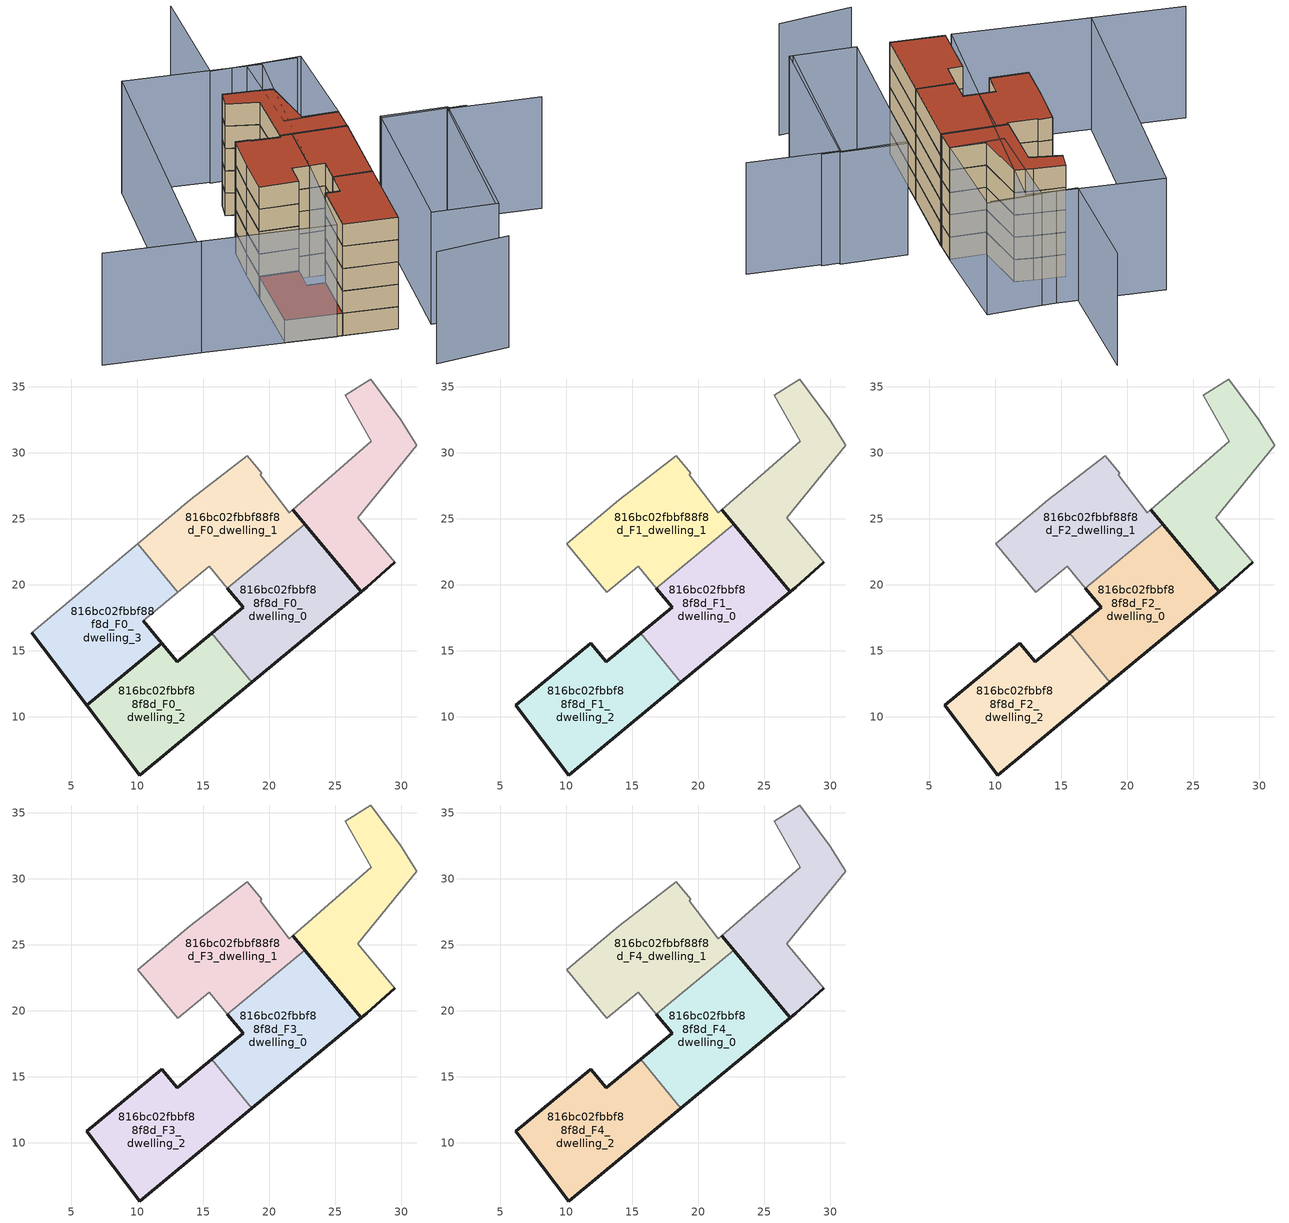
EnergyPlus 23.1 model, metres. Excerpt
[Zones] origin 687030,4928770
816bc02fbbf88f8d_F0_dwelling_0
 floor ground (EU_floor_Construction): 26.98,19.48 22.67,24.61 16.8,19.76 18.01,18.3 15.62,16.33 18.68,12.63 z0
 wall outside (EU_wall_Construction): 15.62,16.33 18.01,18.3 16.8,19.76 / 22.67,24.61 26.98,19.48 18.68,12.63 z0:3
 wall to 816bc02fbbf88f8d_F0_dwelling_2 (EU_wall_Construction): 18.68,12.63 15.63,16.33 z0:3
 wall to 816bc02fbbf88f8d_F0_dwelling_1 (EU_wall_Construction): 16.8,19.76 22.67,24.61 z0:3
816bc02fbbf88f8d_F0_dwelling_1
 floor ground (EU_floor_Construction): 22.67,24.61 21.77,25.69 21.51,25.46 19.32,28.36 19.45,28.46 18.32,29.8 14.03,26.47 10.02,23.11 13.05,19.44 15.44,21.41 16.8,19.76 z0
 wall adiabatic (EU_wall_Construction): 16.8,19.76 15.44,21.41 13.05,19.44 / 10.02,23.11 14.03,26.47 18.32,29.8 19.45,28.46 19.32,28.36 21.51,25.46 21.77,25.69 22.67,24.61 z0:3
 wall to 816bc02fbbf88f8d_F0_dwelling_3 (EU_wall_Construction): 13.05,19.44 10.02,23.11 z0:3
816bc02fbbf88f8d_F0_dwelling_2
 floor ground (EU_floor_Construction): 18.68,12.63 15.62,16.33 13.03,14.18 11.86,15.6 6.17,10.89 10.18,5.6 z0
 wall outside (EU_wall_Construction): 18.68,12.63 10.18,5.6 6.17,10.89 11.86,15.6 13.03,14.18 15.62,16.33 z0:3
816bc02fbbf88f8d_F0_dwelling_3
 floor ground (EU_floor_Construction): 11.86,15.6 10.46,17.3 13.05,19.44 10.02,23.11 2.01,16.38 6.17,10.89 z0
 wall outside (EU_wall_Construction): 10.46,17.3 11.86,15.6 6.17,10.89 2.01,16.38 z0:3
 wall adiabatic (EU_wall_Construction): 13.05,19.44 10.46,17.3 / 2.01,16.38 10.02,23.11 z0:3
 roof outside (EU_roof_Construction): 10.02,23.11 13.05,19.44 10.46,17.3 11.86,15.6 6.17,10.89 2.01,16.38 z3
816bc02fbbf88f8d_F0_circulation
 floor ground (EU_floor_Construction): 29.49,21.71 26.7,25.1 31.18,30.6 29.94,32.52 27.68,35.6 25.76,34.37 27.72,30.87 21.77,25.69 26.98,19.48 27.38,19.81 z0
 wall outside (EU_wall_Construction): 29.49,21.71 27.38,19.81 26.98,19.48 21.77,25.69 z0:3
 wall adiabatic (EU_wall_Construction): 21.77,25.69 27.72,30.87 25.76,34.37 27.68,35.6 29.94,32.52 31.18,30.6 26.7,25.1 29.49,21.71 z0:3
816bc02fbbf88f8d_F1_dwelling_0
 floor to 816bc02fbbf88f8d_F0_dwelling_0 (EU_floor_Construction): 26.98,19.48 22.67,24.61 16.8,19.76 18.01,18.3 15.62,16.33 18.68,12.63 z3
 wall outside (EU_wall_Construction): 15.62,16.33 18.01,18.3 16.8,19.76 / 22.67,24.61 26.98,19.48 18.68,12.63 z3:6
 wall to 816bc02fbbf88f8d_F1_dwelling_2 (EU_wall_Construction): 18.68,12.63 15.63,16.33 z3:6
 wall to 816bc02fbbf88f8d_F1_dwelling_1 (EU_wall_Construction): 16.8,19.76 22.67,24.61 z3:6
816bc02fbbf88f8d_F1_dwelling_1
 floor to 816bc02fbbf88f8d_F0_dwelling_1 (EU_floor_Construction): 22.67,24.61 21.77,25.69 21.5,25.46 19.32,28.36 19.45,28.46 18.32,29.8 14.03,26.47 10.02,23.11 13.05,19.44 15.44,21.41 16.8,19.76 z3
 wall adiabatic (EU_wall_Construction): 16.8,19.76 15.44,21.41 13.05,19.44 10.02,23.11 14.03,26.47 18.32,29.8 19.45,28.46 19.32,28.36 21.51,25.46 21.77,25.69 22.67,24.61 z3:6
816bc02fbbf88f8d_F1_dwelling_2
 floor to 816bc02fbbf88f8d_F0_dwelling_2 (EU_floor_Construction): 18.68,12.63 15.62,16.33 13.03,14.18 11.86,15.6 6.17,10.89 10.17,5.6 z3
 wall outside (EU_wall_Construction): 18.68,12.63 10.18,5.6 6.17,10.89 11.86,15.6 13.03,14.18 15.62,16.33 z3:6
816bc02fbbf88f8d_F1_circulation
 floor to 816bc02fbbf88f8d_F0_circulation (EU_floor_Construction): 29.49,21.71 26.7,25.1 31.17,30.6 29.94,32.52 27.67,35.6 25.75,34.37 27.72,30.87 21.77,25.69 26.98,19.48 27.38,19.81 z3
 wall outside (EU_wall_Construction): 29.49,21.71 27.38,19.81 26.98,19.48 21.77,25.69 z3:6
 wall adiabatic (EU_wall_Construction): 21.77,25.69 27.72,30.87 25.76,34.37 27.68,35.6 29.94,32.52 31.18,30.6 26.7,25.1 29.49,21.71 z3:6
816bc02fbbf88f8d_F2_dwelling_0
 floor to 816bc02fbbf88f8d_F1_dwelling_0 (EU_floor_Construction): 26.98,19.48 22.67,24.61 16.8,19.76 18.01,18.3 15.62,16.33 18.68,12.63 z6
 wall outside (EU_wall_Construction): 15.62,16.33 18.01,18.3 16.8,19.76 / 22.67,24.61 26.98,19.48 18.68,12.63 z6:9
 wall to 816bc02fbbf88f8d_F2_dwelling_2 (EU_wall_Construction): 18.68,12.63 15.63,16.33 z6:9
 wall to 816bc02fbbf88f8d_F2_dwelling_1 (EU_wall_Construction): 16.8,19.76 22.67,24.61 z6:9
816bc02fbbf88f8d_F2_dwelling_1
 floor to 816bc02fbbf88f8d_F1_dwelling_1 (EU_floor_Construction): 22.67,24.61 21.77,25.69 21.5,25.46 19.32,28.36 19.45,28.46 18.32,29.8 14.03,26.47 10.02,23.11 13.05,19.44 15.44,21.41 16.8,19.76 z6
 wall adiabatic (EU_wall_Construction): 16.8,19.76 15.44,21.41 13.05,19.44 10.02,23.11 14.03,26.47 18.32,29.8 19.45,28.46 19.32,28.36 21.51,25.46 21.77,25.69 22.67,24.61 z6:9
816bc02fbbf88f8d_F2_dwelling_2
 floor to 816bc02fbbf88f8d_F1_dwelling_2 (EU_floor_Construction): 18.68,12.63 15.62,16.33 13.03,14.18 11.86,15.6 6.17,10.89 10.17,5.6 z6
 wall outside (EU_wall_Construction): 18.68,12.63 10.18,5.6 6.17,10.89 11.86,15.6 13.03,14.18 15.62,16.33 z6:9
816bc02fbbf88f8d_F2_circulation
 floor to 816bc02fbbf88f8d_F1_circulation (EU_floor_Construction): 29.49,21.71 26.7,25.1 31.17,30.6 29.94,32.52 27.67,35.6 25.75,34.37 27.72,30.87 21.77,25.69 26.98,19.48 27.38,19.81 z6
 wall outside (EU_wall_Construction): 29.49,21.71 27.38,19.81 26.98,19.48 21.77,25.69 z6:9
 wall adiabatic (EU_wall_Construction): 21.77,25.69 27.72,30.87 25.76,34.37 27.68,35.6 29.94,32.52 31.18,30.6 26.7,25.1 29.49,21.71 z6:9
816bc02fbbf88f8d_F3_dwelling_0
 floor to 816bc02fbbf88f8d_F2_dwelling_0 (EU_floor_Construction): 26.98,19.48 22.67,24.61 16.8,19.76 18.01,18.3 15.62,16.33 18.68,12.63 z9
 wall outside (EU_wall_Construction): 15.62,16.33 18.01,18.3 16.8,19.76 / 22.67,24.61 26.98,19.48 18.68,12.63 z9:12
 wall to 816bc02fbbf88f8d_F3_dwelling_2 (EU_wall_Construction): 18.68,12.63 15.63,16.33 z9:12
 wall to 816bc02fbbf88f8d_F3_dwelling_1 (EU_wall_Construction): 16.8,19.76 22.67,24.61 z9:12
816bc02fbbf88f8d_F3_dwelling_1
 floor to 816bc02fbbf88f8d_F2_dwelling_1 (EU_floor_Construction): 22.67,24.61 21.77,25.69 21.5,25.46 19.32,28.36 19.45,28.46 18.32,29.8 14.03,26.47 10.02,23.11 13.05,19.44 15.44,21.41 16.8,19.76 z9
 wall adiabatic (EU_wall_Construction): 16.8,19.76 15.44,21.41 13.05,19.44 10.02,23.11 14.03,26.47 18.32,29.8 19.45,28.46 19.32,28.36 21.51,25.46 21.77,25.69 22.67,24.61 z9:12
816bc02fbbf88f8d_F3_dwelling_2
 floor to 816bc02fbbf88f8d_F2_dwelling_2 (EU_floor_Construction): 18.68,12.63 15.62,16.33 13.03,14.18 11.86,15.6 6.17,10.89 10.17,5.6 z9
 wall outside (EU_wall_Construction): 18.68,12.63 10.18,5.6 6.17,10.89 11.86,15.6 13.03,14.18 15.62,16.33 z9:12
816bc02fbbf88f8d_F3_circulation
 floor to 816bc02fbbf88f8d_F2_circulation (EU_floor_Construction): 29.49,21.71 26.7,25.1 31.17,30.6 29.94,32.52 27.67,35.6 25.75,34.37 27.72,30.87 21.77,25.69 26.98,19.48 27.38,19.81 z9
 wall outside (EU_wall_Construction): 29.49,21.71 27.38,19.81 26.98,19.48 21.77,25.69 z9:12
 wall adiabatic (EU_wall_Construction): 21.77,25.69 27.72,30.87 25.76,34.37 27.68,35.6 29.94,32.52 31.18,30.6 26.7,25.1 29.49,21.71 z9:12
816bc02fbbf88f8d_F4_dwelling_0
 floor to 816bc02fbbf88f8d_F3_dwelling_0 (EU_floor_Construction): 26.98,19.48 22.67,24.61 16.8,19.76 18.01,18.3 15.62,16.33 18.68,12.63 z12
 wall outside (EU_wall_Construction): 15.62,16.33 18.01,18.3 16.8,19.76 / 22.67,24.61 26.98,19.48 18.68,12.63 z12:15
 wall to 816bc02fbbf88f8d_F4_dwelling_2 (EU_wall_Construction): 18.68,12.63 15.63,16.33 z12:15
 wall to 816bc02fbbf88f8d_F4_dwelling_1 (EU_wall_Construction): 16.8,19.76 22.67,24.61 z12:15
 roof outside (EU_roof_Construction): 22.67,24.61 26.98,19.48 18.68,12.63 15.62,16.33 18.01,18.3 16.8,19.76 z15
816bc02fbbf88f8d_F4_dwelling_1
 floor to 816bc02fbbf88f8d_F3_dwelling_1 (EU_floor_Construction): 22.67,24.61 21.77,25.69 21.5,25.46 19.32,28.36 19.45,28.46 18.32,29.8 14.03,26.47 10.02,23.11 13.05,19.44 15.44,21.41 16.8,19.76 z12
 wall adiabatic (EU_wall_Construction): 16.8,19.76 15.44,21.41 13.05,19.44 10.02,23.11 14.03,26.47 18.32,29.8 19.45,28.46 19.32,28.36 21.51,25.46 21.77,25.69 22.67,24.61 z12:15
 roof outside (EU_roof_Construction): 19.45,28.46 19.32,28.36 21.51,25.46 21.77,25.69 22.67,24.61 16.8,19.76 15.44,21.41 13.05,19.44 10.02,23.11 14.03,26.47 18.32,29.8 z15
816bc02fbbf88f8d_F4_dwelling_2
 floor to 816bc02fbbf88f8d_F3_dwelling_2 (EU_floor_Construction): 18.68,12.63 15.62,16.33 13.03,14.18 11.86,15.6 6.17,10.89 10.17,5.6 z12
 wall outside (EU_wall_Construction): 18.68,12.63 10.18,5.6 6.17,10.89 11.86,15.6 13.03,14.18 15.62,16.33 z12:15
 roof outside (EU_roof_Construction): 15.62,16.33 18.68,12.63 10.18,5.6 6.17,10.89 11.86,15.6 13.03,14.18 z15
816bc02fbbf88f8d_F4_circulation
 floor to 816bc02fbbf88f8d_F3_circulation (EU_floor_Construction): 29.49,21.71 26.7,25.1 31.17,30.6 29.94,32.52 27.67,35.6 25.75,34.37 27.72,30.87 21.77,25.69 26.98,19.48 27.38,19.81 z12
 wall outside (EU_wall_Construction): 29.49,21.71 27.38,19.81 26.98,19.48 21.77,25.69 z12:15
 wall adiabatic (EU_wall_Construction): 21.77,25.69 27.72,30.87 25.76,34.37 27.68,35.6 29.94,32.52 31.18,30.6 26.7,25.1 29.49,21.71 z12:15
 roof outside (EU_roof_Construction): 29.94,32.52 31.18,30.6 26.7,25.1 29.49,21.71 27.38,19.81 26.98,19.48 21.77,25.69 27.72,30.87 25.76,34.37 27.68,35.6 z15
shading: 4.73,-1.66 11.53,-7.79 / 17.59,-3.39 35.14,10.37 / 35.14,10.37 42.08,1.53 / 36.75,8.73 30.17,16.56 / 38.78,30.97 31.89,38.94 / 31.89,38.94 43.7,49.16 / -4,24.3 -11.15,33.65 / 12.75,2.55 30.47,16.82 / 30.47,16.82 35.55,10.52 / 35.55,10.52 17.82,-3.75 / 17.82,-3.75 12.75,2.55 / 39.29,30.78 29.5,21.71 / 29.5,21.71 24.98,26.59 / 24.98,26.59 34.77,35.66 / 34.77,35.66 39.29,30.78 / -4.33,24.74 25.73,47.4 / 25.73,47.4 35.78,34.07 / 35.78,34.07 5.72,11.41 / 5.72,11.41 -4.33,24.74 z0:15
[Building]
EU S2 Campaign: North Axis=0; Terrain=City; Solar Distribution=FullExterior
[Site:Location]
Bologna: Latitude=44.5; Longitude=11.25; Time Zone=1; Elevation=37
[SizingPeriod:WeatherFileDays]
AnnualSizingPeriod: Begin Month=1; Begin Day of Month=1; End Month=12; End Day of Month=31; Day of Week for Start Day=Monday; Use Weather File Daylight Saving Period=No; Use Weather File Rain and Snow Indicators=No
[MATERIAL]
EU_InternalMass_Material: Roughness=MediumRough; Thickness=0.1; Conductivity=1; Density=1800; Specific Heat=900; Thermal Absorptance=0.9; Solar Absorptance=0.7; Visible Absorptance=0.7
[MATERIAL:NOMASS] Roughness=MediumRough; Thermal Absorptance=0.9; Solar Absorptance=0.7; Visible Absorptance=0.7
Name | Thermal Resistance
EU_wall_NoMass | 0.905828
EU_roof_NoMass | 0.37593
EU_floor_NoMass | 0.67114
[CONSTRUCTION]
EU_wall_Construction: EU_wall_NoMass
EU_roof_Construction: EU_roof_NoMass
EU_floor_Construction: EU_floor_NoMass
EU_InternalMass_Construction: EU_InternalMass_Material
[ZONE] Type=1; Multiplier=1; Ceiling Height=autocalculate; Floor Area=autocalculate; Part of Total Floor Area=Yes
Name | Volume
816bc02fbbf88f8d_F0_dwelling_0; 816bc02fbbf88f8d_F1_dwelling_0; 816bc02fbbf88f8d_F2_dwelling_0; 816bc02fbbf88f8d_F3_dwelling_0; 816bc02fbbf88f8d_F4_dwelling_0; 816bc02fbbf88f8d_F1_dwelling_2; 816bc02fbbf88f8d_F2_dwelling_2; 816bc02fbbf88f8d_F3_dwelling_2; 816bc02fbbf88f8d_F4_dwelling_2; 816bc02fbbf88f8d_F0_dwelling_3 | 198.037
816bc02fbbf88f8d_F0_dwelling_1; 816bc02fbbf88f8d_F1_dwelling_1; 816bc02fbbf88f8d_F2_dwelling_1; 816bc02fbbf88f8d_F3_dwelling_1; 816bc02fbbf88f8d_F4_dwelling_1 | 198.033
816bc02fbbf88f8d_F0_dwelling_2 | 198.035
816bc02fbbf88f8d_F0_circulation | 176.522
816bc02fbbf88f8d_F1_circulation; 816bc02fbbf88f8d_F2_circulation; 816bc02fbbf88f8d_F3_circulation; 816bc02fbbf88f8d_F4_circulation | 176.523
[INTERNALMASS] Construction=EU_InternalMass_Construction
Name | Zone or ZoneList | Surface Area
816bc02fbbf88f8d_F0_dwelling_0_EU_InternalMass | 816bc02fbbf88f8d_F0_dwelling_0 | 66.0124
816bc02fbbf88f8d_F0_dwelling_1_EU_InternalMass | 816bc02fbbf88f8d_F0_dwelling_1 | 66.0124
816bc02fbbf88f8d_F0_dwelling_2_EU_InternalMass | 816bc02fbbf88f8d_F0_dwelling_2 | 66.0124
816bc02fbbf88f8d_F0_dwelling_3_EU_InternalMass | 816bc02fbbf88f8d_F0_dwelling_3 | 66.0124
816bc02fbbf88f8d_F1_dwelling_0_EU_InternalMass | 816bc02fbbf88f8d_F1_dwelling_0 | 132.025
816bc02fbbf88f8d_F1_dwelling_1_EU_InternalMass | 816bc02fbbf88f8d_F1_dwelling_1 | 66.0124
816bc02fbbf88f8d_F1_dwelling_2_EU_InternalMass | 816bc02fbbf88f8d_F1_dwelling_2 | 66.0124
816bc02fbbf88f8d_F2_dwelling_0_EU_InternalMass | 816bc02fbbf88f8d_F2_dwelling_0 | 132.025
816bc02fbbf88f8d_F2_dwelling_1_EU_InternalMass | 816bc02fbbf88f8d_F2_dwelling_1 | 66.0124
816bc02fbbf88f8d_F2_dwelling_2_EU_InternalMass | 816bc02fbbf88f8d_F2_dwelling_2 | 66.0124
816bc02fbbf88f8d_F3_dwelling_0_EU_InternalMass | 816bc02fbbf88f8d_F3_dwelling_0 | 132.025
816bc02fbbf88f8d_F3_dwelling_1_EU_InternalMass | 816bc02fbbf88f8d_F3_dwelling_1 | 66.0124
816bc02fbbf88f8d_F3_dwelling_2_EU_InternalMass | 816bc02fbbf88f8d_F3_dwelling_2 | 66.0124
816bc02fbbf88f8d_F4_dwelling_0_EU_InternalMass | 816bc02fbbf88f8d_F4_dwelling_0 | 132.025
816bc02fbbf88f8d_F4_dwelling_1_EU_InternalMass | 816bc02fbbf88f8d_F4_dwelling_1 | 66.0124
816bc02fbbf88f8d_F4_dwelling_2_EU_InternalMass | 816bc02fbbf88f8d_F4_dwelling_2 | 66.0124
[OTHEREQUIPMENT] Fuel Type=Electricity; Design Level Calculation Method=Watts/Area; Power per Zone Floor Area=1; Fraction Latent=0; Fraction Radiant=0; Fraction Lost=0; Carbon Dioxide Generation Rate=0; EndUse Subcategory=EU_Step8_InternalGains
Name | Zone or ZoneList or Space or SpaceList | Schedule
EU_Step8_InternalGain_816bc02fbbf88f8d_F0_dwelling_0_f000 | 816bc02fbbf88f8d_F0_dwelling_0 | EU_Step8_GainSchedule_816bc02fbbf88f8d_F0_dwelling_0_f000
EU_Step8_InternalGain_816bc02fbbf88f8d_F0_dwelling_1_f000 | 816bc02fbbf88f8d_F0_dwelling_1 | EU_Step8_GainSchedule_816bc02fbbf88f8d_F0_dwelling_1_f000
EU_Step8_InternalGain_816bc02fbbf88f8d_F0_dwelling_2_f000 | 816bc02fbbf88f8d_F0_dwelling_2 | EU_Step8_GainSchedule_816bc02fbbf88f8d_F0_dwelling_2_f000
EU_Step8_InternalGain_816bc02fbbf88f8d_F0_dwelling_3_f000 | 816bc02fbbf88f8d_F0_dwelling_3 | EU_Step8_GainSchedule_816bc02fbbf88f8d_F0_dwelling_3_f000
EU_Step8_InternalGain_816bc02fbbf88f8d_F1_dwelling_0_f000 | 816bc02fbbf88f8d_F1_dwelling_0 | EU_Step8_GainSchedule_816bc02fbbf88f8d_F1_dwelling_0_f000
EU_Step8_InternalGain_816bc02fbbf88f8d_F1_dwelling_1_f000 | 816bc02fbbf88f8d_F1_dwelling_1 | EU_Step8_GainSchedule_816bc02fbbf88f8d_F1_dwelling_1_f000
EU_Step8_InternalGain_816bc02fbbf88f8d_F1_dwelling_2_f000 | 816bc02fbbf88f8d_F1_dwelling_2 | EU_Step8_GainSchedule_816bc02fbbf88f8d_F1_dwelling_2_f000
EU_Step8_InternalGain_816bc02fbbf88f8d_F2_dwelling_0_f000 | 816bc02fbbf88f8d_F2_dwelling_0 | EU_Step8_GainSchedule_816bc02fbbf88f8d_F2_dwelling_0_f000
EU_Step8_InternalGain_816bc02fbbf88f8d_F2_dwelling_1_f000 | 816bc02fbbf88f8d_F2_dwelling_1 | EU_Step8_GainSchedule_816bc02fbbf88f8d_F2_dwelling_1_f000
EU_Step8_InternalGain_816bc02fbbf88f8d_F2_dwelling_2_f000 | 816bc02fbbf88f8d_F2_dwelling_2 | EU_Step8_GainSchedule_816bc02fbbf88f8d_F2_dwelling_2_f000
EU_Step8_InternalGain_816bc02fbbf88f8d_F3_dwelling_0_f000 | 816bc02fbbf88f8d_F3_dwelling_0 | EU_Step8_GainSchedule_816bc02fbbf88f8d_F3_dwelling_0_f000
EU_Step8_InternalGain_816bc02fbbf88f8d_F3_dwelling_1_f000 | 816bc02fbbf88f8d_F3_dwelling_1 | EU_Step8_GainSchedule_816bc02fbbf88f8d_F3_dwelling_1_f000
EU_Step8_InternalGain_816bc02fbbf88f8d_F3_dwelling_2_f000 | 816bc02fbbf88f8d_F3_dwelling_2 | EU_Step8_GainSchedule_816bc02fbbf88f8d_F3_dwelling_2_f000
EU_Step8_InternalGain_816bc02fbbf88f8d_F4_dwelling_0_f000 | 816bc02fbbf88f8d_F4_dwelling_0 | EU_Step8_GainSchedule_816bc02fbbf88f8d_F4_dwelling_0_f000
EU_Step8_InternalGain_816bc02fbbf88f8d_F4_dwelling_1_f000 | 816bc02fbbf88f8d_F4_dwelling_1 | EU_Step8_GainSchedule_816bc02fbbf88f8d_F4_dwelling_1_f000
EU_Step8_InternalGain_816bc02fbbf88f8d_F4_dwelling_2_f000 | 816bc02fbbf88f8d_F4_dwelling_2 | EU_Step8_GainSchedule_816bc02fbbf88f8d_F4_dwelling_2_f000
[ZONEINFILTRATION:DESIGNFLOWRATE] Schedule=EU_AlwaysOn; Design Flow Rate Calculation Method=Flow/Area; Flow Rate per Floor Area=0.0005; Constant Term Coefficient=1; Temperature Term Coefficient=0; Velocity Term Coefficient=0; Velocity Squared Term Coefficient=0
Name | Zone or ZoneList or Space or SpaceList
EU_Circulation_Infiltration_816bc02fbbf88f8d_F0_circulation | 816bc02fbbf88f8d_F0_circulation
EU_Circulation_Infiltration_816bc02fbbf88f8d_F1_circulation | 816bc02fbbf88f8d_F1_circulation
EU_Circulation_Infiltration_816bc02fbbf88f8d_F2_circulation | 816bc02fbbf88f8d_F2_circulation
EU_Circulation_Infiltration_816bc02fbbf88f8d_F3_circulation | 816bc02fbbf88f8d_F3_circulation
EU_Circulation_Infiltration_816bc02fbbf88f8d_F4_circulation | 816bc02fbbf88f8d_F4_circulation
[ZONEVENTILATION:DESIGNFLOWRATE] Schedule=EU_AlwaysOn; Design Flow Rate Calculation Method=AirChanges/Hour; Air Changes per Hour=0.73129; Ventilation Type=Natural; Fan Pressure Rise=0; Fan Total Efficiency=1; Constant Term Coefficient=1; Temperature Term Coefficient=0; Velocity Term Coefficient=0; Velocity Squared Term Coefficient=0; Minimum Indoor Temperature=-100; Maximum Indoor Temperature=100; Delta Temperature=-100; Minimum Outdoor Temperature=-100; Maximum Outdoor Temperature=100; Maximum Wind Speed=40
Name | Zone or ZoneList or Space or SpaceList
EU_ConstantAir_816bc02fbbf88f8d_F0_dwelling_0 | 816bc02fbbf88f8d_F0_dwelling_0
EU_ConstantAir_816bc02fbbf88f8d_F0_dwelling_1 | 816bc02fbbf88f8d_F0_dwelling_1
EU_ConstantAir_816bc02fbbf88f8d_F0_dwelling_2 | 816bc02fbbf88f8d_F0_dwelling_2
EU_ConstantAir_816bc02fbbf88f8d_F0_dwelling_3 | 816bc02fbbf88f8d_F0_dwelling_3
EU_ConstantAir_816bc02fbbf88f8d_F1_dwelling_0 | 816bc02fbbf88f8d_F1_dwelling_0
EU_ConstantAir_816bc02fbbf88f8d_F1_dwelling_1 | 816bc02fbbf88f8d_F1_dwelling_1
EU_ConstantAir_816bc02fbbf88f8d_F1_dwelling_2 | 816bc02fbbf88f8d_F1_dwelling_2
EU_ConstantAir_816bc02fbbf88f8d_F2_dwelling_0 | 816bc02fbbf88f8d_F2_dwelling_0
EU_ConstantAir_816bc02fbbf88f8d_F2_dwelling_1 | 816bc02fbbf88f8d_F2_dwelling_1
EU_ConstantAir_816bc02fbbf88f8d_F2_dwelling_2 | 816bc02fbbf88f8d_F2_dwelling_2
EU_ConstantAir_816bc02fbbf88f8d_F3_dwelling_0 | 816bc02fbbf88f8d_F3_dwelling_0
EU_ConstantAir_816bc02fbbf88f8d_F3_dwelling_1 | 816bc02fbbf88f8d_F3_dwelling_1
EU_ConstantAir_816bc02fbbf88f8d_F3_dwelling_2 | 816bc02fbbf88f8d_F3_dwelling_2
EU_ConstantAir_816bc02fbbf88f8d_F4_dwelling_0 | 816bc02fbbf88f8d_F4_dwelling_0
EU_ConstantAir_816bc02fbbf88f8d_F4_dwelling_1 | 816bc02fbbf88f8d_F4_dwelling_1
EU_ConstantAir_816bc02fbbf88f8d_F4_dwelling_2 | 816bc02fbbf88f8d_F4_dwelling_2
[HVACTEMPLATE:THERMOSTAT] Constant Heating Setpoint=20; Constant Cooling Setpoint=50
EU_HeatOnly_816bc02fbbf88f8d_F0_dwelling_0; EU_HeatOnly_816bc02fbbf88f8d_F0_dwelling_1; EU_HeatOnly_816bc02fbbf88f8d_F0_dwelling_2; EU_HeatOnly_816bc02fbbf88f8d_F0_dwelling_3; EU_HeatOnly_816bc02fbbf88f8d_F1_dwelling_0; EU_HeatOnly_816bc02fbbf88f8d_F1_dwelling_1; EU_HeatOnly_816bc02fbbf88f8d_F1_dwelling_2; EU_HeatOnly_816bc02fbbf88f8d_F2_dwelling_0; EU_HeatOnly_816bc02fbbf88f8d_F2_dwelling_1; EU_HeatOnly_816bc02fbbf88f8d_F2_dwelling_2; EU_HeatOnly_816bc02fbbf88f8d_F3_dwelling_0; EU_HeatOnly_816bc02fbbf88f8d_F3_dwelling_1; EU_HeatOnly_816bc02fbbf88f8d_F3_dwelling_2; EU_HeatOnly_816bc02fbbf88f8d_F4_dwelling_0; EU_HeatOnly_816bc02fbbf88f8d_F4_dwelling_1; EU_HeatOnly_816bc02fbbf88f8d_F4_dwelling_2
[HVACTEMPLATE:ZONE:IDEALLOADSAIRSYSTEM] System Availability Schedule=EU_AlwaysOn; Maximum Heating Supply Air Temperature=50; Minimum Cooling Supply Air Temperature=13; Maximum Heating Supply Air Humidity Ratio=0.0156; Minimum Cooling Supply Air Humidity Ratio=0.0077; Heating Limit=NoLimit; Cooling Limit=NoLimit; Heating Availability Schedule=EU_AlwaysOn; Cooling Availability Schedule=EU_CoolingOff; Dehumidification Control Type=ConstantSensibleHeatRatio; Cooling Sensible Heat Ratio=0.7; Dehumidification Setpoint=60; Humidification Control Type=None; Humidification Setpoint=30; Outdoor Air Method=None; Outdoor Air Flow Rate per Person=0.00944; Outdoor Air Flow Rate per Zone Floor Area=0; Outdoor Air Flow Rate per Zone=0; Demand Controlled Ventilation Type=None; Outdoor Air Economizer Type=NoEconomizer; Heat Recovery Type=None; Sensible Heat Recovery Effectiveness=0.7; Latent Heat Recovery Effectiveness=0.65
Name | Template Thermostat
816bc02fbbf88f8d_F0_dwelling_0 | EU_HeatOnly_816bc02fbbf88f8d_F0_dwelling_0
816bc02fbbf88f8d_F0_dwelling_1 | EU_HeatOnly_816bc02fbbf88f8d_F0_dwelling_1
816bc02fbbf88f8d_F0_dwelling_2 | EU_HeatOnly_816bc02fbbf88f8d_F0_dwelling_2
816bc02fbbf88f8d_F0_dwelling_3 | EU_HeatOnly_816bc02fbbf88f8d_F0_dwelling_3
816bc02fbbf88f8d_F1_dwelling_0 | EU_HeatOnly_816bc02fbbf88f8d_F1_dwelling_0
816bc02fbbf88f8d_F1_dwelling_1 | EU_HeatOnly_816bc02fbbf88f8d_F1_dwelling_1
816bc02fbbf88f8d_F1_dwelling_2 | EU_HeatOnly_816bc02fbbf88f8d_F1_dwelling_2
816bc02fbbf88f8d_F2_dwelling_0 | EU_HeatOnly_816bc02fbbf88f8d_F2_dwelling_0
816bc02fbbf88f8d_F2_dwelling_1 | EU_HeatOnly_816bc02fbbf88f8d_F2_dwelling_1
816bc02fbbf88f8d_F2_dwelling_2 | EU_HeatOnly_816bc02fbbf88f8d_F2_dwelling_2
816bc02fbbf88f8d_F3_dwelling_0 | EU_HeatOnly_816bc02fbbf88f8d_F3_dwelling_0
816bc02fbbf88f8d_F3_dwelling_1 | EU_HeatOnly_816bc02fbbf88f8d_F3_dwelling_1
816bc02fbbf88f8d_F3_dwelling_2 | EU_HeatOnly_816bc02fbbf88f8d_F3_dwelling_2
816bc02fbbf88f8d_F4_dwelling_0 | EU_HeatOnly_816bc02fbbf88f8d_F4_dwelling_0
816bc02fbbf88f8d_F4_dwelling_1 | EU_HeatOnly_816bc02fbbf88f8d_F4_dwelling_1
816bc02fbbf88f8d_F4_dwelling_2 | EU_HeatOnly_816bc02fbbf88f8d_F4_dwelling_2
[SIZING:ZONE] Zone Cooling Design Supply Air Temperature Input Method=SupplyAirTemperature; Zone Cooling Design Supply Air Temperature=13; Zone Heating Design Supply Air Temperature Input Method=SupplyAirTemperature; Zone Heating Design Supply Air Temperature=50; Zone Cooling Design Supply Air Humidity Ratio=0.008; Zone Heating Design Supply Air Humidity Ratio=0.008; Cooling Design Air Flow Method=DesignDay; Cooling Design Air Flow Rate=0; Cooling Minimum Air Flow per Zone Floor Area=0.000762; Cooling Minimum Air Flow=0; Cooling Minimum Air Flow Fraction=0.2; Heating Design Air Flow Method=DesignDay; Heating Design Air Flow Rate=0; Heating Maximum Air Flow per Zone Floor Area=0.002032; Heating Maximum Air Flow=0.141576; Heating Maximum Air Flow Fraction=0.3; Account for Dedicated Outdoor Air System=No; Dedicated Outdoor Air System Control Strategy=NeutralSupplyAir; Dedicated Outdoor Air Low Setpoint Temperature for Design=autosize; Dedicated Outdoor Air High Setpoint Temperature for Design=autosize; Zone Load Sizing Method=Sensible Load Only No Latent Load; Zone Latent Cooling Design Supply Air Humidity Ratio Input Method=HumidityRatioDifference; Zone Cooling Design Supply Air Humidity Ratio Difference=0.005; Zone Latent Heating Design Supply Air Humidity Ratio Input Method=HumidityRatioDifference; Zone Humidification Design Supply Air Humidity Ratio Difference=0.005
816bc02fbbf88f8d_F0_dwelling_0; 816bc02fbbf88f8d_F0_dwelling_1; 816bc02fbbf88f8d_F0_dwelling_2; 816bc02fbbf88f8d_F0_dwelling_3; 816bc02fbbf88f8d_F1_dwelling_0; 816bc02fbbf88f8d_F1_dwelling_1; 816bc02fbbf88f8d_F1_dwelling_2; 816bc02fbbf88f8d_F2_dwelling_0; 816bc02fbbf88f8d_F2_dwelling_1; 816bc02fbbf88f8d_F2_dwelling_2; 816bc02fbbf88f8d_F3_dwelling_0; 816bc02fbbf88f8d_F3_dwelling_1; 816bc02fbbf88f8d_F3_dwelling_2; 816bc02fbbf88f8d_F4_dwelling_0; 816bc02fbbf88f8d_F4_dwelling_1; 816bc02fbbf88f8d_F4_dwelling_2
[SCHEDULE:CONSTANT]
Name | Hourly Value
EU_AlwaysOn | 1
EU_CoolingOff | 0
[SCHEDULE:FILE] Column Number=1; Rows to Skip at Top=0; Number of Hours of Data=8760; Column Separator=Comma; Interpolate to Timestep=No; Minutes per Item=60; Adjust Schedule for Daylight Savings=Yes
Name | File
EU_Step8_GainSchedule_816bc02fbbf88f8d_F0_dwelling_0_f000 | ../../schedules/816bc02fbbf88f8d/816bc02fbbf88f8d_F0_dwelling_0_f000_gain.csv
EU_Step8_GainSchedule_816bc02fbbf88f8d_F0_dwelling_1_f000 | ../../schedules/816bc02fbbf88f8d/816bc02fbbf88f8d_F0_dwelling_1_f000_gain.csv
EU_Step8_GainSchedule_816bc02fbbf88f8d_F0_dwelling_2_f000 | ../../schedules/816bc02fbbf88f8d/816bc02fbbf88f8d_F0_dwelling_2_f000_gain.csv
EU_Step8_GainSchedule_816bc02fbbf88f8d_F0_dwelling_3_f000 | ../../schedules/816bc02fbbf88f8d/816bc02fbbf88f8d_F0_dwelling_3_f000_gain.csv
EU_Step8_GainSchedule_816bc02fbbf88f8d_F1_dwelling_0_f000 | ../../schedules/816bc02fbbf88f8d/816bc02fbbf88f8d_F1_dwelling_0_f000_gain.csv
EU_Step8_GainSchedule_816bc02fbbf88f8d_F1_dwelling_1_f000 | ../../schedules/816bc02fbbf88f8d/816bc02fbbf88f8d_F1_dwelling_1_f000_gain.csv
EU_Step8_GainSchedule_816bc02fbbf88f8d_F1_dwelling_2_f000 | ../../schedules/816bc02fbbf88f8d/816bc02fbbf88f8d_F1_dwelling_2_f000_gain.csv
EU_Step8_GainSchedule_816bc02fbbf88f8d_F2_dwelling_0_f000 | ../../schedules/816bc02fbbf88f8d/816bc02fbbf88f8d_F2_dwelling_0_f000_gain.csv
EU_Step8_GainSchedule_816bc02fbbf88f8d_F2_dwelling_1_f000 | ../../schedules/816bc02fbbf88f8d/816bc02fbbf88f8d_F2_dwelling_1_f000_gain.csv
EU_Step8_GainSchedule_816bc02fbbf88f8d_F2_dwelling_2_f000 | ../../schedules/816bc02fbbf88f8d/816bc02fbbf88f8d_F2_dwelling_2_f000_gain.csv
EU_Step8_GainSchedule_816bc02fbbf88f8d_F3_dwelling_0_f000 | ../../schedules/816bc02fbbf88f8d/816bc02fbbf88f8d_F3_dwelling_0_f000_gain.csv
EU_Step8_GainSchedule_816bc02fbbf88f8d_F3_dwelling_1_f000 | ../../schedules/816bc02fbbf88f8d/816bc02fbbf88f8d_F3_dwelling_1_f000_gain.csv
EU_Step8_GainSchedule_816bc02fbbf88f8d_F3_dwelling_2_f000 | ../../schedules/816bc02fbbf88f8d/816bc02fbbf88f8d_F3_dwelling_2_f000_gain.csv
EU_Step8_GainSchedule_816bc02fbbf88f8d_F4_dwelling_0_f000 | ../../schedules/816bc02fbbf88f8d/816bc02fbbf88f8d_F4_dwelling_0_f000_gain.csv
EU_Step8_GainSchedule_816bc02fbbf88f8d_F4_dwelling_1_f000 | ../../schedules/816bc02fbbf88f8d/816bc02fbbf88f8d_F4_dwelling_1_f000_gain.csv
EU_Step8_GainSchedule_816bc02fbbf88f8d_F4_dwelling_2_f000 | ../../schedules/816bc02fbbf88f8d/816bc02fbbf88f8d_F4_dwelling_2_f000_gain.csv
